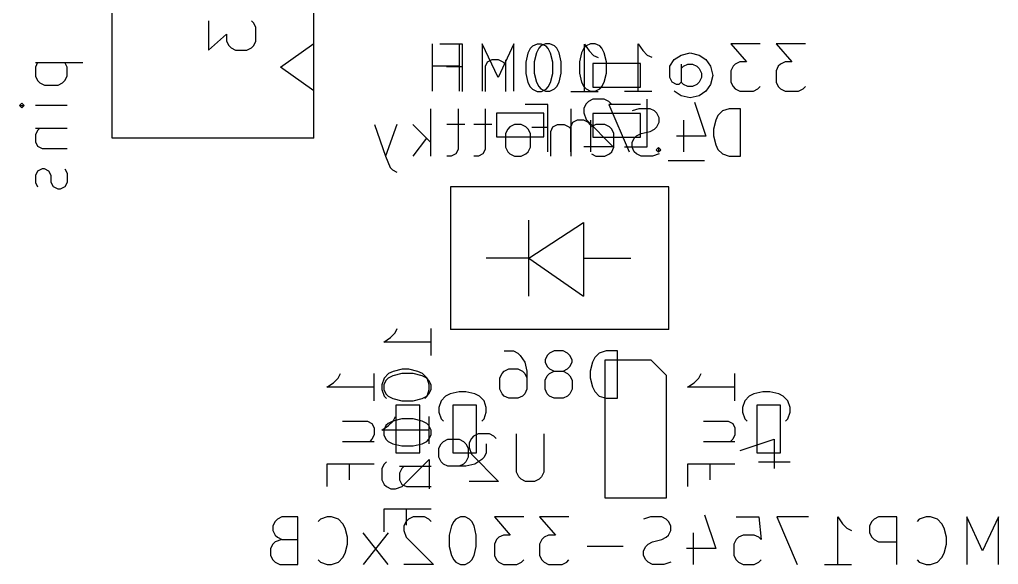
# Model space of a CAD drawing. Extents: x -23 to 352, y -104 to 38.
# Drawn here: x 227.42 to 248.04, y 11.55 to 23.03 of the extents above; entities that cross this region are included whole.
import ezdxf

# ---------------------------------------------------------------- set-up
doc = ezdxf.new("R2010")
doc.units = 0
doc.layers.add('BLACK', color=7, linetype='CONTINUOUS')

msp = doc.modelspace()

# ---------------------------------------------------------------- linework, layer by layer
at = {"layer": 'BLACK', "linetype": 'CONTINUOUS'}
for p, q in [((229.373, 20.525), (229.373, 26.525)), ((233.623, 20.525), (233.623, 26.525)), ((231.4, 23.0012), (231.4, 22.3821)), ((232.353, 22.9536), (232.305, 23.0012)), ((232.4, 22.8583), (232.353, 22.9536)), ((231.4, 22.3821), (231.781, 22.7155)), ((231.781, 22.7155), (231.781, 22.5726)), ((232.4, 22.5726), (232.4, 22.8583)), ((231.781, 22.5726), (231.829, 22.4774)), ((232.353, 22.4774), (232.4, 22.5726)), ((232.916, 22.025), (233.623, 22.525)), ((236.119, 21.5176), (236.119, 22.5176)), ((236.75, 22.5106), (236.274, 22.5106)), ((236.69, 21.5176), (236.69, 22.5176)), ((236.75, 21.5106), (236.75, 22.5106)), ((237.5, 21.8033), (237.167, 22.5176)), ((237.167, 22.5176), (237.167, 21.5176)), ((237.833, 22.5176), (237.5, 21.8033)), ((237.833, 21.5176), (237.833, 22.5176)), ((238.322, 22.5106), (238.226, 22.463)), ((238.417, 22.5106), (238.322, 22.5106)), ((238.5, 22.5176), (238.405, 22.47)), ((238.512, 22.463), (238.417, 22.5106)), ((238.595, 22.5176), (238.5, 22.5176)), ((238.69, 22.47), (238.595, 22.5176)), ((239.322, 21.5106), (239.322, 22.5106)), ((239.322, 22.5106), (239.417, 22.3678)), ((239.452, 22.5176), (239.357, 22.47)), ((239.548, 22.5176), (239.452, 22.5176)), ((239.643, 22.47), (239.548, 22.5176)), ((240.452, 21.5176), (240.452, 22.5176)), ((240.452, 22.5176), (240.548, 22.3748)), ((243.024, 22.5176), (242.405, 22.5176)), ((242.405, 22.5176), (242.738, 22.1367)), ((243.976, 22.5176), (243.357, 22.5176)), ((243.357, 22.5176), (243.69, 22.1367)), ((231.829, 22.4774), (231.876, 22.4298)), ((231.876, 22.4298), (231.972, 22.3821)), ((231.972, 22.3821), (232.21, 22.3821)), ((232.21, 22.3821), (232.305, 22.4298)), ((232.305, 22.4298), (232.353, 22.4774)), ((238.131, 22.3201), (238.084, 22.1297)), ((238.179, 22.4154), (238.131, 22.3201)), ((238.226, 22.463), (238.179, 22.4154)), ((238.31, 22.3271), (238.262, 22.1367)), ((238.357, 22.4224), (238.31, 22.3271)), ((238.405, 22.47), (238.357, 22.4224)), ((238.56, 22.4154), (238.512, 22.463)), ((238.607, 22.3201), (238.56, 22.4154)), ((238.655, 22.1297), (238.607, 22.3201)), ((238.738, 22.4224), (238.69, 22.47)), ((238.786, 22.3271), (238.738, 22.4224)), ((238.833, 22.1367), (238.786, 22.3271)), ((239.262, 22.3271), (239.214, 22.1367)), ((239.31, 22.4224), (239.262, 22.3271)), ((239.357, 22.47), (239.31, 22.4224)), ((239.417, 22.3678), (239.512, 22.2725)), ((239.69, 22.4224), (239.643, 22.47)), ((239.738, 22.3271), (239.69, 22.4224)), ((239.786, 22.1367), (239.738, 22.3271)), ((240.548, 22.3748), (240.643, 22.2795)), ((240.643, 22.2795), (240.738, 22.2319)), ((241.214, 22.1843), (241.357, 22.2795)), ((241.357, 22.2795), (241.548, 22.3271)), ((241.548, 22.3271), (241.738, 22.2795)), ((241.738, 22.2795), (241.881, 22.1843)), ((227.754, 22.1202), (228.754, 22.1202)), ((227.801, 22.1202), (227.754, 22.025)), ((228.42, 22.025), (228.373, 22.1202)), ((237.274, 22.1297), (237.226, 22.0344)), ((237.369, 22.1773), (237.274, 22.1297)), ((237.512, 22.1773), (237.369, 22.1773)), ((237.607, 22.1297), (237.512, 22.1773)), ((237.655, 22.082), (237.607, 22.1297)), ((237.655, 22.1773), (237.655, 21.5106)), ((238.084, 22.1297), (238.084, 21.8916)), ((238.262, 22.1367), (238.262, 21.8986)), ((238.655, 21.8916), (238.655, 22.1297)), ((238.833, 21.8986), (238.833, 22.1367)), ((239.214, 22.1367), (239.214, 21.8986)), ((240.5, 22.1), (239.5, 22.1)), ((239.5, 22.1), (239.5, 21.6)), ((239.512, 22.2725), (239.607, 22.2249)), ((239.786, 21.8986), (239.786, 22.1367)), ((240.5, 21.6), (240.5, 22.1)), ((241.119, 22.0414), (241.214, 22.1843)), ((241.357, 22.089), (241.357, 21.7081)), ((241.405, 22.0414), (241.5, 22.089)), ((241.5, 22.089), (241.595, 22.089)), ((241.595, 22.089), (241.69, 22.0414)), ((241.881, 22.1843), (241.976, 22.0414)), ((242.5, 22.089), (242.452, 22.0414)), ((242.595, 22.1367), (242.5, 22.089)), ((242.738, 22.1367), (242.595, 22.1367)), ((243.452, 22.089), (243.405, 22.0414)), ((243.548, 22.1367), (243.452, 22.089)), ((243.69, 22.1367), (243.548, 22.1367)), ((227.754, 22.025), (227.754, 21.8345)), ((228.42, 21.8345), (228.42, 22.025)), ((233.623, 21.525), (232.916, 22.025)), ((236.69, 22.0414), (236.119, 22.0414)), ((236.417, 22.0344), (236.75, 22.0344)), ((237.226, 22.0344), (237.226, 21.5106)), ((238.084, 21.8916), (238.131, 21.7011)), ((238.262, 21.8986), (238.31, 21.7081)), ((238.607, 21.7011), (238.655, 21.8916)), ((238.786, 21.7081), (238.833, 21.8986)), ((239.214, 21.8986), (239.262, 21.7081)), ((239.738, 21.7081), (239.786, 21.8986)), ((241.119, 21.8033), (241.119, 22.0414)), ((241.357, 21.9938), (241.405, 22.0414)), ((241.69, 22.0414), (241.738, 21.9938)), ((241.738, 21.9938), (241.786, 21.8986)), ((241.786, 21.8986), (241.786, 21.8033)), ((241.976, 22.0414), (242.024, 21.851)), ((242.452, 22.0414), (242.405, 21.9462)), ((242.405, 21.9462), (242.405, 21.7081)), ((243.405, 22.0414), (243.357, 21.9462)), ((243.357, 21.9462), (243.357, 21.7081)), ((227.754, 21.8345), (227.801, 21.7393)), ((227.801, 21.7393), (227.849, 21.6917)), ((227.849, 21.6917), (227.944, 21.644)), ((228.23, 21.644), (228.325, 21.6917)), ((228.325, 21.6917), (228.373, 21.7393)), ((228.373, 21.7393), (228.42, 21.8345)), ((238.131, 21.7011), (238.179, 21.6059)), ((238.31, 21.7081), (238.357, 21.6129)), ((238.56, 21.6059), (238.607, 21.7011)), ((238.738, 21.6129), (238.786, 21.7081)), ((239.262, 21.7081), (239.31, 21.6129)), ((239.69, 21.6129), (239.738, 21.7081)), ((241.167, 21.7081), (241.119, 21.8033)), ((241.262, 21.6605), (241.167, 21.7081)), ((241.31, 21.6605), (241.262, 21.6605)), ((241.357, 21.7081), (241.31, 21.6605)), ((241.405, 21.6605), (241.357, 21.7081)), ((241.5, 21.6129), (241.405, 21.6605)), ((241.69, 21.6605), (241.595, 21.6129)), ((241.738, 21.7081), (241.69, 21.6605)), ((241.786, 21.8033), (241.738, 21.7081)), ((241.976, 21.6605), (241.881, 21.5176)), ((242.024, 21.851), (241.976, 21.6605)), ((242.405, 21.7081), (242.452, 21.6129)), ((243.357, 21.7081), (243.405, 21.6129)), ((227.944, 21.644), (228.23, 21.644)), ((238.179, 21.6059), (238.226, 21.5582)), ((238.226, 21.5582), (238.322, 21.5106)), ((238.322, 21.5106), (238.417, 21.5106)), ((238.357, 21.6129), (238.405, 21.5652)), ((238.405, 21.5652), (238.5, 21.5176)), ((238.417, 21.5106), (238.512, 21.5582)), ((238.5, 21.5176), (238.595, 21.5176)), ((238.512, 21.5582), (238.56, 21.6059)), ((238.595, 21.5176), (238.69, 21.5652)), ((238.69, 21.5652), (238.738, 21.6129)), ((239.036, 21.5106), (239.607, 21.5106)), ((239.31, 21.6129), (239.357, 21.5652)), ((239.357, 21.5652), (239.452, 21.5176)), ((239.452, 21.5176), (239.548, 21.5176)), ((239.5, 21.6), (240.5, 21.6)), ((239.548, 21.5176), (239.643, 21.5652)), ((239.643, 21.5652), (239.69, 21.6129)), ((240.167, 21.5176), (240.738, 21.5176)), ((241.357, 21.4224), (241.214, 21.5176)), ((241.595, 21.6129), (241.5, 21.6129)), ((241.881, 21.5176), (241.738, 21.4224)), ((242.452, 21.6129), (242.5, 21.5652)), ((242.5, 21.5652), (242.595, 21.5176)), ((242.595, 21.5176), (242.881, 21.5176)), ((242.881, 21.5176), (242.976, 21.5652)), ((242.976, 21.5652), (243.024, 21.6129)), ((243.405, 21.6129), (243.452, 21.5652)), ((243.452, 21.5652), (243.548, 21.5176)), ((243.548, 21.5176), (243.833, 21.5176)), ((243.833, 21.5176), (243.929, 21.5652)), ((243.929, 21.5652), (243.976, 21.6129)), ((227.42, 21.2155), (227.468, 21.2631)), ((227.468, 21.2631), (227.515, 21.2155)), ((239.357, 21.2524), (239.31, 21.1571)), ((239.405, 21.3), (239.357, 21.2524)), ((239.5, 21.3476), (239.405, 21.3)), ((239.738, 21.3476), (239.5, 21.3476)), ((239.833, 21.3), (239.738, 21.3476)), ((239.881, 21.2524), (239.833, 21.3)), ((240.643, 20.3476), (240.643, 21.3476)), ((241.548, 21.3748), (241.357, 21.4224)), ((241.738, 21.4224), (241.548, 21.3748)), ((241.643, 21.2852), (241.881, 20.571)), ((227.468, 21.1679), (227.42, 21.2155)), ((227.42, 21.2155), (227.515, 21.2155)), ((227.515, 21.2155), (227.468, 21.1679)), ((228.42, 21.2155), (227.754, 21.2155)), ((236.086, 20.1476), (236.086, 21.1476)), ((236.657, 21.1476), (236.657, 20.2905)), ((237.229, 21.1476), (237.229, 20.2905)), ((237.465, 21.053), (237.465, 20.553)), ((238.465, 21.053), (237.465, 21.053)), ((238.548, 21.2376), (238.071, 21.2376)), ((238.465, 20.553), (238.465, 21.053)), ((238.548, 20.2376), (238.548, 21.2376)), ((239.038, 20.1476), (239.038, 21.1476)), ((239.31, 21.1571), (239.31, 21.0619)), ((239.31, 21.0619), (239.357, 20.919)), ((240.5, 21.05), (239.5, 21.05)), ((239.5, 21.05), (239.5, 20.55)), ((240.5, 21.2376), (239.833, 21.2376)), ((239.833, 21.2376), (240.262, 20.2376)), ((240.467, 21.1476), (240.324, 21.1)), ((240.705, 21.1476), (240.467, 21.1476)), ((240.5, 20.55), (240.5, 21.05)), ((240.8, 21.1), (240.705, 21.1476)), ((240.848, 21.0524), (240.8, 21.1)), ((240.895, 20.9571), (240.848, 21.0524)), ((242.229, 21.1), (242.133, 21.0048)), ((242.371, 21.1476), (242.229, 21.1)), ((242.61, 21.1476), (242.371, 21.1476)), ((242.61, 20.1476), (242.61, 21.1476)), ((239.071, 20.8567), (239.024, 20.7614)), ((239.167, 20.9043), (239.071, 20.8567)), ((239.31, 20.9043), (239.167, 20.9043)), ((239.405, 20.8567), (239.31, 20.9043)), ((239.357, 20.919), (239.929, 20.3476)), ((239.452, 20.809), (239.405, 20.8567)), ((239.452, 20.9043), (239.452, 20.2376)), ((240.848, 20.7667), (240.895, 20.8619)), ((240.895, 20.8619), (240.895, 20.9571)), ((241.405, 20.9043), (241.405, 20.2376)), ((242.086, 20.9095), (242.038, 20.719)), ((242.133, 21.0048), (242.086, 20.9095)), ((227.754, 20.7393), (228.42, 20.7393)), ((227.801, 20.6917), (227.754, 20.5964)), ((227.849, 20.7393), (227.801, 20.6917)), ((234.895, 20.8143), (235.133, 20.1476)), ((235.371, 20.8143), (235.133, 20.1476)), ((235.705, 20.8143), (236.086, 20.4333)), ((236.8, 20.8143), (236.419, 20.8143)), ((237.371, 20.8143), (236.99, 20.8143)), ((237.705, 20.719), (237.657, 20.6238)), ((237.657, 20.6238), (237.657, 20.3381)), ((237.752, 20.7667), (237.705, 20.719)), ((237.848, 20.8143), (237.752, 20.7667)), ((237.99, 20.8143), (237.848, 20.8143)), ((238.086, 20.7667), (237.99, 20.8143)), ((238.133, 20.719), (238.086, 20.7667)), ((238.181, 20.6238), (238.133, 20.719)), ((238.181, 20.3381), (238.181, 20.6238)), ((238.214, 20.7614), (238.548, 20.7614)), ((238.61, 20.6714), (238.657, 20.7667)), ((238.61, 20.1476), (238.61, 20.6714)), ((238.657, 20.7667), (238.752, 20.8143)), ((238.752, 20.8143), (238.895, 20.8143)), ((238.895, 20.8143), (238.99, 20.7667)), ((238.99, 20.7667), (239.038, 20.719)), ((239.024, 20.7614), (239.024, 20.2376)), ((239.562, 20.8143), (239.467, 20.7667)), ((239.752, 20.8143), (239.562, 20.8143)), ((239.848, 20.7667), (239.752, 20.8143)), ((239.895, 20.719), (239.848, 20.7667)), ((239.943, 20.6238), (239.895, 20.719)), ((239.943, 20.3381), (239.943, 20.6238)), ((240.419, 20.5762), (240.514, 20.6238)), ((240.514, 20.6238), (240.705, 20.6714)), ((240.705, 20.6714), (240.8, 20.719)), ((240.8, 20.719), (240.848, 20.7667)), ((242.038, 20.719), (242.038, 20.5762)), ((227.754, 20.5964), (227.754, 20.4536)), ((227.754, 20.4536), (227.801, 20.3583)), ((233.623, 20.525), (229.373, 20.525)), ((235.99, 20.5286), (235.705, 20.1476)), ((237.465, 20.553), (238.465, 20.553)), ((239.5, 20.55), (240.5, 20.55)), ((240.324, 20.4333), (240.371, 20.5286)), ((240.324, 20.3381), (240.324, 20.4333)), ((240.371, 20.5286), (240.419, 20.5762)), ((241.881, 20.571), (241.262, 20.571)), ((242.038, 20.5762), (242.086, 20.3857)), ((227.801, 20.3583), (227.896, 20.3107)), ((227.896, 20.3107), (228.42, 20.3107)), ((236.657, 20.2905), (236.61, 20.1952)), ((237.229, 20.2905), (237.181, 20.1952)), ((237.657, 20.3381), (237.705, 20.2429)), ((237.705, 20.2429), (237.752, 20.1952)), ((238.086, 20.1952), (238.133, 20.2429)), ((238.133, 20.2429), (238.181, 20.3381)), ((239.929, 20.3476), (239.31, 20.3476)), ((239.848, 20.1952), (239.895, 20.2429)), ((239.895, 20.2429), (239.943, 20.3381)), ((240.167, 20.3476), (240.643, 20.3476)), ((240.371, 20.2429), (240.324, 20.3381)), ((240.419, 20.1952), (240.371, 20.2429)), ((240.881, 20.3329), (240.833, 20.2852)), ((240.833, 20.2852), (240.881, 20.2376)), ((240.929, 20.2852), (240.881, 20.3329)), ((240.881, 20.3329), (240.881, 20.2376)), ((240.881, 20.2376), (240.929, 20.2852)), ((242.086, 20.3857), (242.133, 20.2905)), ((242.133, 20.2905), (242.229, 20.1952)), ((235.133, 20.1476), (235.229, 19.9095)), ((236.514, 20.1476), (236.419, 20.1476)), ((236.61, 20.1952), (236.514, 20.1476)), ((237.086, 20.1476), (236.99, 20.1476)), ((237.181, 20.1952), (237.086, 20.1476)), ((237.752, 20.1952), (237.848, 20.1476)), ((237.848, 20.1476), (237.99, 20.1476)), ((237.99, 20.1476), (238.086, 20.1952)), ((239.467, 20.1952), (239.562, 20.1476)), ((239.562, 20.1476), (239.752, 20.1476)), ((239.752, 20.1476), (239.848, 20.1952)), ((240.514, 20.1476), (240.419, 20.1952)), ((240.752, 20.1476), (240.514, 20.1476)), ((240.895, 20.1952), (240.752, 20.1476)), ((241.848, 20.0524), (241.086, 20.0524)), ((242.229, 20.1952), (242.371, 20.1476)), ((242.371, 20.1476), (242.61, 20.1476)), ((227.801, 19.8345), (227.754, 19.7393)), ((227.896, 19.8821), (227.801, 19.8345)), ((227.944, 19.8821), (227.896, 19.8821)), ((228.039, 19.8345), (227.944, 19.8821)), ((228.087, 19.7393), (228.039, 19.8345)), ((228.373, 19.8821), (228.42, 19.7869)), ((235.229, 19.9095), (235.276, 19.8619)), ((235.276, 19.8619), (235.371, 19.8143)), ((227.754, 19.7393), (227.754, 19.5964)), ((227.754, 19.5964), (227.801, 19.5012)), ((228.087, 19.5964), (228.087, 19.7393)), ((228.134, 19.5012), (228.087, 19.5964)), ((228.42, 19.5964), (228.373, 19.5012)), ((228.42, 19.7869), (228.42, 19.5964)), ((228.23, 19.4536), (228.134, 19.5012)), ((228.277, 19.4536), (228.23, 19.4536)), ((228.373, 19.5012), (228.277, 19.4536)), ((236.5, 19.5), (236.5, 16.5)), ((241.1, 19.5), (236.5, 19.5)), ((241.1, 16.5), (241.1, 19.5)), ((238.151, 17.2009), (238.151, 18.8011)), ((238.151, 18.001), (239.301, 18.7503)), ((239.301, 18.7503), (239.301, 17.2009)), ((238.151, 18.001), (237.249, 18.001)), ((238.151, 18.001), (239.301, 17.2009)), ((239.301, 18.001), (240.299, 18.001)), ((235.33, 16.4238), (235.378, 16.519)), ((236.092, 15.9476), (236.092, 16.519)), ((241.1, 16.5), (236.5, 16.5)), ((235.092, 16.2333), (235.235, 16.3286)), ((235.235, 16.3286), (235.33, 16.4238)), ((236.092, 16.2333), (235.092, 16.2333)), ((237.633, 16.0476), (237.824, 16.0476)), ((237.824, 16.0476), (237.919, 16)), ((237.919, 16), (237.967, 15.9524)), ((237.967, 15.9524), (238.062, 15.8095)), ((238.538, 15.9524), (238.49, 15.8571)), ((238.586, 16), (238.538, 15.9524)), ((238.681, 16.0476), (238.586, 16)), ((238.871, 16.0476), (238.681, 16.0476)), ((238.967, 16), (238.871, 16.0476)), ((239.014, 15.9524), (238.967, 16)), ((239.062, 15.8571), (239.014, 15.9524)), ((239.538, 15.9048), (239.49, 15.8095)), ((239.633, 16), (239.538, 15.9048)), ((239.776, 16.0476), (239.633, 16)), ((240.014, 16.0476), (239.776, 16.0476)), ((240.014, 15.0476), (240.014, 16.0476)), ((238.062, 15.8095), (238.11, 15.619)), ((238.49, 15.8571), (238.49, 15.8095)), ((238.49, 15.8095), (238.538, 15.7143)), ((238.538, 15.7143), (238.586, 15.6667)), ((238.967, 15.6667), (239.014, 15.7143)), ((239.014, 15.7143), (239.062, 15.8095)), ((239.062, 15.8095), (239.062, 15.8571)), ((239.49, 15.8095), (239.443, 15.619)), ((240.725, 15.85), (239.75, 15.85)), ((239.75, 15.85), (239.75, 12.95)), ((241.05, 15.525), (240.725, 15.85)), ((234.035, 15.3762), (234.13, 15.4714)), ((234.13, 15.4714), (234.178, 15.5667)), ((234.892, 14.9952), (234.892, 15.5667)), ((235.1, 15.4714), (235.052, 15.3286)), ((235.195, 15.5667), (235.1, 15.4714)), ((235.188, 15.4714), (235.14, 15.4238)), ((235.283, 15.519), (235.188, 15.4714)), ((235.29, 15.6143), (235.195, 15.5667)), ((235.473, 15.5667), (235.283, 15.519)), ((235.481, 15.6619), (235.29, 15.6143)), ((235.711, 15.5667), (235.473, 15.5667)), ((235.624, 15.6619), (235.481, 15.6619)), ((235.814, 15.6143), (235.624, 15.6619)), ((235.902, 15.519), (235.711, 15.5667)), ((235.91, 15.5667), (235.814, 15.6143)), ((235.997, 15.4714), (235.902, 15.519)), ((236.005, 15.4714), (235.91, 15.5667)), ((236.045, 15.4238), (235.997, 15.4714)), ((236.052, 15.3286), (236.005, 15.4714)), ((237.538, 15.4762), (237.586, 15.5714)), ((237.538, 15.2381), (237.538, 15.4762)), ((237.586, 15.5714), (237.633, 15.619)), ((237.633, 15.619), (237.729, 15.6667)), ((237.729, 15.6667), (237.919, 15.6667)), ((237.919, 15.6667), (238.014, 15.619)), ((238.014, 15.619), (238.062, 15.5714)), ((238.062, 15.5714), (238.11, 15.4762)), ((238.11, 15.619), (238.11, 15.2381)), ((238.49, 15.4286), (238.538, 15.5238)), ((238.538, 15.5238), (238.586, 15.5714)), ((238.586, 15.6667), (238.681, 15.619)), ((238.586, 15.5714), (238.681, 15.619)), ((238.681, 15.619), (238.871, 15.619)), ((238.871, 15.619), (238.967, 15.6667)), ((238.871, 15.619), (238.967, 15.5714)), ((238.967, 15.5714), (239.014, 15.5238)), ((239.014, 15.5238), (239.062, 15.4286)), ((239.443, 15.619), (239.443, 15.4762)), ((239.443, 15.4762), (239.49, 15.2857)), ((241.05, 12.95), (241.05, 15.525)), ((241.635, 15.3762), (241.73, 15.4714)), ((241.73, 15.4714), (241.778, 15.5667)), ((242.492, 14.9952), (242.492, 15.5667)), ((233.892, 15.281), (234.035, 15.3762)), ((234.892, 15.281), (233.892, 15.281)), ((235.052, 15.3286), (235.052, 15.2333)), ((235.14, 15.4238), (235.092, 15.3286)), ((235.092, 15.3286), (235.092, 15.2333)), ((236.092, 15.3286), (236.045, 15.4238)), ((236.052, 15.2333), (236.052, 15.3286)), ((236.092, 15.2333), (236.092, 15.3286)), ((238.49, 15.2381), (238.49, 15.4286)), ((239.062, 15.4286), (239.062, 15.2381)), ((239.49, 15.2857), (239.538, 15.1905)), ((241.492, 15.281), (241.635, 15.3762)), ((242.492, 15.281), (241.492, 15.281)), ((235.052, 15.2333), (235.1, 15.0905)), ((235.092, 15.2333), (235.14, 15.1381)), ((235.1, 15.0905), (235.148, 15.0429)), ((235.14, 15.1381), (235.188, 15.0905)), ((235.188, 15.0905), (235.283, 15.0429)), ((235.902, 15.0429), (235.997, 15.0905)), ((235.957, 15.0429), (236.005, 15.0905)), ((235.997, 15.0905), (236.045, 15.1381)), ((236.005, 15.0905), (236.052, 15.2333)), ((236.045, 15.1381), (236.092, 15.2333)), ((236.395, 15.0905), (236.3, 14.9952)), ((236.49, 15.1381), (236.395, 15.0905)), ((236.681, 15.1857), (236.49, 15.1381)), ((236.824, 15.1857), (236.681, 15.1857)), ((237.014, 15.1381), (236.824, 15.1857)), ((237.11, 15.0905), (237.014, 15.1381)), ((237.205, 14.9952), (237.11, 15.0905)), ((237.586, 15.1429), (237.538, 15.2381)), ((237.633, 15.0952), (237.586, 15.1429)), ((237.729, 15.0476), (237.633, 15.0952)), ((238.014, 15.0952), (237.919, 15.0476)), ((238.062, 15.1429), (238.014, 15.0952)), ((238.11, 15.2381), (238.062, 15.1429)), ((238.538, 15.1429), (238.49, 15.2381)), ((238.586, 15.0952), (238.538, 15.1429)), ((238.681, 15.0476), (238.586, 15.0952)), ((238.967, 15.0952), (238.871, 15.0476)), ((239.014, 15.1429), (238.967, 15.0952)), ((239.062, 15.2381), (239.014, 15.1429)), ((239.538, 15.1905), (239.633, 15.0952)), ((239.633, 15.0952), (239.776, 15.0476)), ((242.795, 15.0905), (242.7, 14.9952)), ((242.89, 15.1381), (242.795, 15.0905)), ((243.081, 15.1857), (242.89, 15.1381)), ((243.224, 15.1857), (243.081, 15.1857)), ((243.414, 15.1381), (243.224, 15.1857)), ((243.51, 15.0905), (243.414, 15.1381)), ((243.605, 14.9952), (243.51, 15.0905)), ((235.283, 15.0429), (235.473, 14.9952)), ((235.35, 14.9), (235.35, 13.9)), ((235.85, 14.9), (235.35, 14.9)), ((235.473, 14.9952), (235.711, 14.9952)), ((235.711, 14.9952), (235.902, 15.0429)), ((235.85, 13.9), (235.85, 14.9)), ((236.3, 14.9952), (236.252, 14.8524)), ((236.252, 14.8524), (236.252, 14.7571)), ((236.55, 14.9), (236.55, 13.9)), ((237.05, 14.9), (236.55, 14.9)), ((237.05, 13.9), (237.05, 14.9)), ((237.252, 14.8524), (237.205, 14.9952)), ((237.252, 14.7571), (237.252, 14.8524)), ((237.919, 15.0476), (237.729, 15.0476)), ((238.871, 15.0476), (238.681, 15.0476)), ((239.776, 15.0476), (240.014, 15.0476)), ((242.7, 14.9952), (242.652, 14.8524)), ((242.652, 14.8524), (242.652, 14.7571)), ((243.45, 14.9), (242.95, 14.9)), ((242.95, 14.9), (242.95, 13.9)), ((243.45, 13.9), (243.45, 14.9)), ((243.652, 14.8524), (243.605, 14.9952)), ((243.652, 14.7571), (243.652, 14.8524)), ((235.29, 14.5667), (235.338, 14.6619)), ((236.052, 14.0905), (236.052, 14.6619)), ((236.252, 14.7571), (236.3, 14.6143)), ((237.205, 14.6143), (237.252, 14.7571)), ((242.652, 14.7571), (242.7, 14.6143)), ((243.605, 14.6143), (243.652, 14.7571)), ((234.226, 14.5667), (234.75, 14.5667)), ((234.75, 14.5667), (234.845, 14.519)), ((234.845, 14.519), (234.892, 14.4238)), ((235.052, 14.3762), (235.195, 14.4714)), ((235.14, 14.4714), (235.092, 14.3762)), ((235.188, 14.519), (235.14, 14.4714)), ((235.283, 14.5667), (235.188, 14.519)), ((235.195, 14.4714), (235.29, 14.5667)), ((235.473, 14.6143), (235.283, 14.5667)), ((235.711, 14.6143), (235.473, 14.6143)), ((235.902, 14.5667), (235.711, 14.6143)), ((235.997, 14.519), (235.902, 14.5667)), ((236.045, 14.4714), (235.997, 14.519)), ((236.092, 14.3762), (236.045, 14.4714)), ((236.3, 14.6143), (236.348, 14.5667)), ((237.157, 14.5667), (237.205, 14.6143)), ((241.826, 14.5667), (242.35, 14.5667)), ((242.35, 14.5667), (242.445, 14.519)), ((242.445, 14.519), (242.492, 14.4238)), ((242.7, 14.6143), (242.748, 14.5667)), ((243.557, 14.5667), (243.605, 14.6143)), ((234.892, 14.281), (234.845, 14.1857)), ((234.892, 14.4238), (234.892, 14.281)), ((236.052, 14.3762), (235.052, 14.3762)), ((235.092, 14.3762), (235.092, 14.281)), ((235.092, 14.281), (235.14, 14.1857)), ((236.045, 14.1857), (236.092, 14.281)), ((236.092, 14.281), (236.092, 14.3762)), ((236.986, 14.25), (236.938, 14.2024)), ((237.081, 14.2976), (236.986, 14.25)), ((237.319, 14.2976), (237.081, 14.2976)), ((237.414, 14.25), (237.319, 14.2976)), ((237.462, 14.2024), (237.414, 14.25)), ((237.89, 13.4881), (237.89, 14.2976)), ((238.462, 14.2976), (238.462, 13.4881)), ((242.492, 14.281), (242.445, 14.1857)), ((242.492, 14.4238), (242.492, 14.281)), ((234.226, 14.1381), (234.892, 14.1381)), ((234.845, 14.1857), (234.797, 14.1381)), ((235.14, 14.1857), (235.188, 14.1381)), ((235.188, 14.1381), (235.283, 14.0905)), ((235.283, 14.0905), (235.473, 14.0429)), ((235.473, 14.0429), (235.711, 14.0429)), ((235.711, 14.0429), (235.902, 14.0905)), ((235.902, 14.0905), (235.997, 14.1381)), ((235.997, 14.1381), (236.045, 14.1857)), ((236.252, 13.9952), (236.3, 14.0905)), ((236.3, 14.0905), (236.348, 14.1381)), ((236.348, 14.1381), (236.443, 14.1857)), ((236.443, 14.1857), (236.681, 14.1857)), ((236.681, 14.1857), (236.776, 14.1381)), ((236.776, 14.1381), (236.824, 14.0905)), ((236.824, 14.0905), (236.871, 13.9952)), ((236.938, 14.2024), (236.89, 14.1071)), ((236.89, 14.1071), (236.89, 14.0119)), ((237.252, 14.0905), (237.252, 13.9)), ((241.826, 14.1381), (242.492, 14.1381)), ((242.445, 14.1857), (242.397, 14.1381)), ((242.605, 13.9476), (243.319, 14.1857)), ((243.319, 14.1857), (243.319, 13.5667)), ((235.35, 13.9), (235.85, 13.9)), ((236.252, 13.8048), (236.252, 13.9952)), ((236.55, 13.9), (237.05, 13.9)), ((236.871, 13.9952), (236.871, 13.8048)), ((236.89, 14.0119), (236.938, 13.869)), ((236.938, 13.869), (237.51, 13.2976)), ((237.252, 13.9), (237.205, 13.8048)), ((242.95, 13.9), (243.45, 13.9)), ((234.892, 13.6619), (233.892, 13.6619)), ((233.892, 13.6619), (233.892, 13.1857)), ((234.369, 13.3286), (234.369, 13.6619)), ((235.1, 13.6619), (235.052, 13.5667)), ((235.148, 13.7095), (235.1, 13.6619)), ((235.426, 13.6143), (236.092, 13.6143)), ((235.521, 13.6143), (235.473, 13.5667)), ((235.481, 13.1857), (236.052, 13.7571)), ((236.052, 13.7571), (236.052, 13.1381)), ((236.3, 13.7095), (236.252, 13.8048)), ((236.348, 13.6619), (236.3, 13.7095)), ((236.443, 13.6143), (236.348, 13.6619)), ((236.824, 13.6143), (236.443, 13.6143)), ((236.776, 13.6619), (236.681, 13.6143)), ((236.824, 13.7095), (236.776, 13.6619)), ((236.871, 13.8048), (236.824, 13.7095)), ((237.014, 13.6619), (236.824, 13.6143)), ((237.157, 13.7571), (237.014, 13.6619)), ((237.205, 13.8048), (237.157, 13.7571)), ((242.492, 13.6619), (241.492, 13.6619)), ((241.492, 13.6619), (241.492, 13.1857)), ((241.969, 13.3286), (241.969, 13.6619)), ((242.986, 13.7095), (243.652, 13.7095)), ((235.052, 13.5667), (235.052, 13.3286)), ((235.473, 13.5667), (235.426, 13.4714)), ((235.426, 13.4714), (235.426, 13.3286)), ((237.938, 13.3929), (237.89, 13.4881)), ((238.462, 13.4881), (238.414, 13.3929)), ((235.052, 13.3286), (235.1, 13.2333)), ((235.1, 13.2333), (235.148, 13.1857)), ((235.426, 13.3286), (235.473, 13.2333)), ((235.473, 13.2333), (235.569, 13.1857)), ((237.51, 13.2976), (236.89, 13.2976)), ((237.986, 13.3452), (237.938, 13.3929)), ((238.081, 13.2976), (237.986, 13.3452)), ((238.271, 13.2976), (238.081, 13.2976)), ((238.367, 13.3452), (238.271, 13.2976)), ((238.414, 13.3929), (238.367, 13.3452)), ((235.148, 13.1857), (235.243, 13.1381)), ((235.243, 13.1381), (235.338, 13.1381)), ((235.338, 13.1381), (235.481, 13.1857)), ((235.569, 13.1857), (236.092, 13.1857)), ((239.75, 12.95), (241.05, 12.95)), ((236.092, 12.7095), (235.092, 12.7095)), ((235.092, 12.7095), (235.092, 12.2333)), ((235.569, 12.3762), (235.569, 12.7095)), ((241.852, 12.5952), (242.09, 11.881)), ((232.805, 12.4524), (232.757, 12.3571)), ((232.852, 12.5), (232.805, 12.4524)), ((232.948, 12.5476), (232.852, 12.5)), ((233.281, 12.5476), (232.948, 12.5476)), ((233.281, 11.5476), (233.281, 12.5476)), ((233.757, 12.5), (233.71, 12.4524)), ((233.9, 12.5476), (233.757, 12.5)), ((233.995, 12.5476), (233.9, 12.5476)), ((234.138, 12.5), (233.995, 12.5476)), ((234.233, 12.4048), (234.138, 12.5)), ((234.281, 12.3095), (234.233, 12.4048)), ((235.567, 12.4524), (235.519, 12.3571)), ((235.614, 12.5), (235.567, 12.4524)), ((235.71, 12.5476), (235.614, 12.5)), ((235.948, 12.5476), (235.71, 12.5476)), ((236.043, 12.5), (235.948, 12.5476)), ((236.09, 12.4524), (236.043, 12.5)), ((236.567, 12.4524), (236.519, 12.3571)), ((236.614, 12.5), (236.567, 12.4524)), ((236.71, 12.5476), (236.614, 12.5)), ((236.805, 12.5476), (236.71, 12.5476)), ((236.9, 12.5), (236.805, 12.5476)), ((236.948, 12.4524), (236.9, 12.5)), ((236.995, 12.3571), (236.948, 12.4524)), ((238.043, 12.5476), (237.424, 12.5476)), ((237.424, 12.5476), (237.757, 12.1667)), ((238.995, 12.5476), (238.376, 12.5476)), ((238.376, 12.5476), (238.71, 12.1667)), ((240.71, 12.5476), (240.567, 12.5)), ((240.948, 12.5476), (240.71, 12.5476)), ((241.043, 12.5), (240.948, 12.5476)), ((241.09, 12.4524), (241.043, 12.5)), ((241.138, 12.3571), (241.09, 12.4524)), ((242.519, 12.5476), (242.995, 12.5476)), ((242.995, 12.5476), (243.043, 12.0714)), ((244.043, 12.5476), (243.376, 12.5476)), ((243.376, 12.5476), (243.805, 11.5476)), ((244.662, 11.5476), (244.662, 12.5476)), ((244.662, 12.5476), (244.757, 12.4048)), ((244.757, 12.4048), (244.852, 12.3095)), ((245.376, 12.4524), (245.329, 12.3571)), ((245.424, 12.5), (245.376, 12.4524)), ((245.519, 12.5476), (245.424, 12.5)), ((245.9, 12.5476), (245.519, 12.5476)), ((245.9, 11.5476), (245.9, 12.5476)), ((246.376, 12.5), (246.329, 12.4524)), ((246.519, 12.5476), (246.376, 12.5)), ((246.614, 12.5476), (246.519, 12.5476)), ((246.757, 12.5), (246.614, 12.5476)), ((246.852, 12.4048), (246.757, 12.5)), ((246.9, 12.3095), (246.852, 12.4048)), ((247.71, 11.8333), (247.376, 12.5476)), ((247.376, 12.5476), (247.376, 11.5476)), ((248.043, 12.5476), (247.71, 11.8333)), ((248.043, 11.5476), (248.043, 12.5476)), ((232.757, 12.3571), (232.757, 12.2619)), ((232.757, 12.2619), (232.805, 12.1667)), ((234.329, 12.119), (234.281, 12.3095)), ((235.186, 11.5476), (234.662, 12.2143)), ((235.186, 12.2143), (234.662, 11.5476)), ((235.519, 12.3571), (235.519, 12.2619)), ((235.519, 12.2619), (235.567, 12.119)), ((236.519, 12.3571), (236.471, 12.1667)), ((237.043, 12.1667), (236.995, 12.3571)), ((241.09, 12.1667), (241.138, 12.2619)), ((241.138, 12.2619), (241.138, 12.3571)), ((241.614, 12.2143), (241.614, 11.5476)), ((244.852, 12.3095), (244.948, 12.2619)), ((245.329, 12.3571), (245.329, 12.2143)), ((245.329, 12.2143), (245.376, 12.119)), ((246.948, 12.119), (246.9, 12.3095)), ((232.757, 11.9762), (232.71, 11.881)), ((232.805, 12.0238), (232.757, 11.9762)), ((232.805, 12.1667), (232.852, 12.119)), ((232.948, 12.0714), (232.805, 12.0238)), ((232.852, 12.119), (232.948, 12.0714)), ((232.948, 12.0714), (233.281, 12.0714)), ((234.281, 11.7857), (234.329, 11.9762)), ((234.329, 11.9762), (234.329, 12.119)), ((235.567, 12.119), (236.138, 11.5476)), ((236.471, 12.1667), (236.471, 11.9286)), ((237.043, 11.9286), (237.043, 12.1667)), ((237.471, 12.0714), (237.424, 11.9762)), ((237.424, 11.9762), (237.424, 11.7381)), ((237.519, 12.119), (237.471, 12.0714)), ((237.614, 12.1667), (237.519, 12.119)), ((237.757, 12.1667), (237.614, 12.1667)), ((238.424, 12.0714), (238.376, 11.9762)), ((238.376, 11.9762), (238.376, 11.7381)), ((238.471, 12.119), (238.424, 12.0714)), ((238.567, 12.1667), (238.471, 12.119)), ((238.71, 12.1667), (238.567, 12.1667)), ((240.614, 11.9286), (240.662, 11.9762)), ((240.662, 11.9762), (240.757, 12.0238)), ((240.757, 12.0238), (240.948, 12.0714)), ((240.948, 12.0714), (241.043, 12.119)), ((241.043, 12.119), (241.09, 12.1667)), ((242.519, 12.0714), (242.471, 11.9762)), ((242.471, 11.9762), (242.471, 11.7381)), ((242.567, 12.119), (242.519, 12.0714)), ((242.662, 12.1667), (242.567, 12.119)), ((242.9, 12.1667), (242.662, 12.1667)), ((242.995, 12.119), (242.9, 12.1667)), ((243.043, 12.0714), (242.995, 12.119)), ((245.376, 12.119), (245.424, 12.0714)), ((245.424, 12.0714), (245.519, 12.0238)), ((245.519, 12.0238), (245.9, 12.0238)), ((246.9, 11.7857), (246.948, 11.9762)), ((246.948, 11.9762), (246.948, 12.119)), ((232.71, 11.881), (232.71, 11.7381)), ((234.233, 11.6905), (234.281, 11.7857)), ((236.471, 11.9286), (236.519, 11.7381)), ((236.995, 11.7381), (237.043, 11.9286)), ((240.138, 11.9286), (239.376, 11.9286)), ((240.567, 11.8333), (240.614, 11.9286)), ((240.567, 11.7381), (240.567, 11.8333)), ((242.09, 11.881), (241.471, 11.881)), ((246.852, 11.6905), (246.9, 11.7857)), ((232.71, 11.7381), (232.757, 11.6429)), ((232.757, 11.6429), (232.805, 11.5952)), ((232.805, 11.5952), (232.9, 11.5476)), ((233.71, 11.6429), (233.757, 11.5952)), ((233.757, 11.5952), (233.9, 11.5476)), ((233.995, 11.5476), (234.138, 11.5952)), ((234.138, 11.5952), (234.233, 11.6905)), ((236.519, 11.7381), (236.567, 11.6429)), ((236.567, 11.6429), (236.614, 11.5952)), ((236.614, 11.5952), (236.71, 11.5476)), ((236.805, 11.5476), (236.9, 11.5952)), ((236.9, 11.5952), (236.948, 11.6429)), ((236.948, 11.6429), (236.995, 11.7381)), ((237.424, 11.7381), (237.471, 11.6429)), ((237.471, 11.6429), (237.519, 11.5952)), ((237.519, 11.5952), (237.614, 11.5476)), ((237.9, 11.5476), (237.995, 11.5952)), ((237.995, 11.5952), (238.043, 11.6429)), ((238.376, 11.7381), (238.424, 11.6429)), ((238.424, 11.6429), (238.471, 11.5952)), ((238.471, 11.5952), (238.567, 11.5476)), ((238.852, 11.5476), (238.948, 11.5952)), ((238.948, 11.5952), (238.995, 11.6429)), ((240.614, 11.6429), (240.567, 11.7381)), ((240.662, 11.5952), (240.614, 11.6429)), ((240.757, 11.5476), (240.662, 11.5952)), ((241.138, 11.5952), (240.995, 11.5476)), ((242.471, 11.7381), (242.519, 11.6429)), ((242.519, 11.6429), (242.567, 11.5952)), ((242.567, 11.5952), (242.662, 11.5476)), ((242.9, 11.5476), (242.995, 11.5952)), ((242.995, 11.5952), (243.043, 11.6429)), ((246.329, 11.6429), (246.376, 11.5952)), ((246.376, 11.5952), (246.519, 11.5476)), ((246.614, 11.5476), (246.757, 11.5952)), ((246.757, 11.5952), (246.852, 11.6905)), ((232.9, 11.5476), (233.281, 11.5476)), ((233.9, 11.5476), (233.995, 11.5476)), ((236.138, 11.5476), (235.519, 11.5476)), ((236.71, 11.5476), (236.805, 11.5476)), ((237.614, 11.5476), (237.9, 11.5476)), ((238.567, 11.5476), (238.852, 11.5476)), ((240.995, 11.5476), (240.757, 11.5476)), ((242.662, 11.5476), (242.9, 11.5476)), ((244.376, 11.5476), (244.948, 11.5476)), ((246.519, 11.5476), (246.614, 11.5476))]:
    msp.add_line(p, q, dxfattribs=at)

doc.saveas('drawing.dxf')
